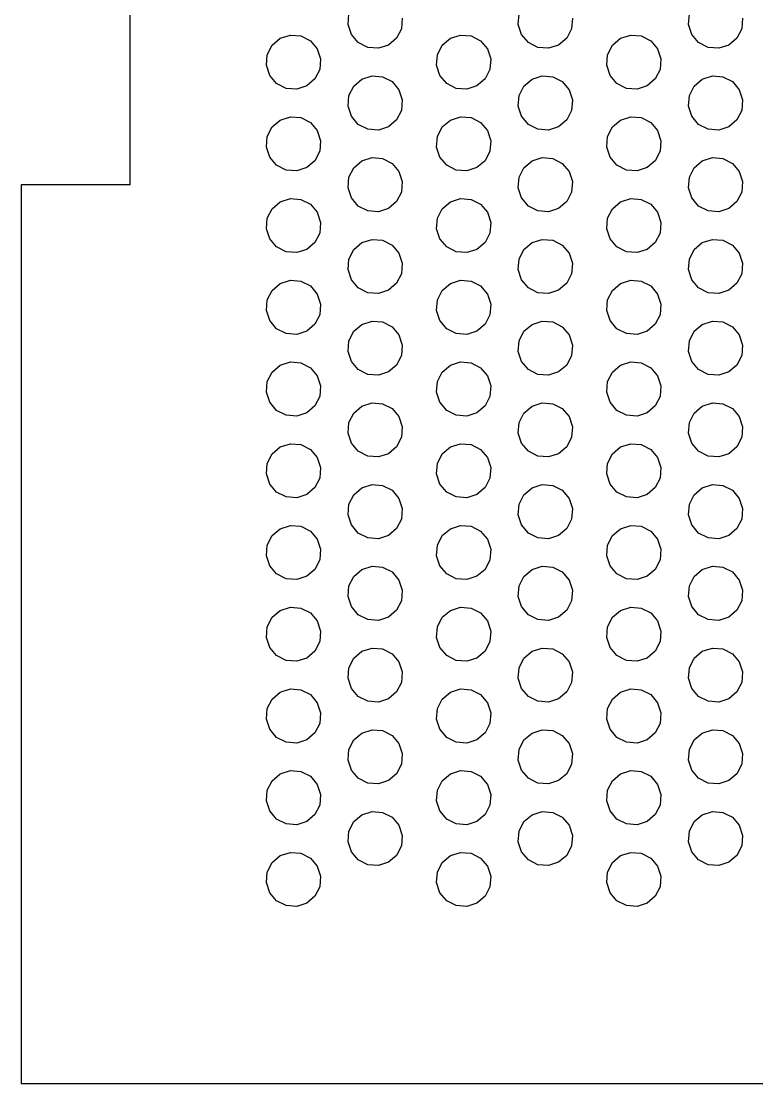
# Model space of a CAD drawing. Header units: metres. Extents: x 50 to 377, y 20 to 300.
# Drawn here: x 272.81 to 299.82, y 32.76 to 71.76 of the extents above; entities that cross this region are included whole.
import ezdxf

# ---------------------------------------------------------------- set-up
doc = ezdxf.new("R2010")
doc.units = ezdxf.units.M

msp = doc.modelspace()

# ---------------------------------------------------------------- linework, layer by layer
at = {"layer": 'Layer0'}
for p, q in [((276.807, 65.763, 0), (276.807, 95.763, 0)), ((284.814, 71.646, 0), (284.845, 72.035, 0)), ((286.8, 71.879, 0), (286.769, 71.49, 0)), ((291.064, 71.646, 0), (291.095, 72.035, 0)), ((293.05, 71.879, 0), (293.019, 71.49, 0)), ((297.314, 71.646, 0), (297.345, 72.035, 0)), ((299.3, 71.879, 0), (299.269, 71.49, 0)), ((284.934, 71.275, 0), (284.814, 71.646, 0)), ((286.769, 71.49, 0), (286.592, 71.143, 0)), ((291.184, 71.275, 0), (291.064, 71.646, 0)), ((293.019, 71.49, 0), (292.842, 71.143, 0)), ((297.434, 71.275, 0), (297.314, 71.646, 0)), ((299.269, 71.49, 0), (299.092, 71.143, 0)), ((282.022, 70.883, 0), (282.319, 71.136, 0)), ((282.319, 71.136, 0), (282.691, 71.256, 0)), ((282.691, 71.256, 0), (283.08, 71.225, 0)), ((283.08, 71.225, 0), (283.427, 71.047, 0)), ((283.427, 71.047, 0), (283.68, 70.75, 0)), ((285.187, 70.978, 0), (284.934, 71.275, 0)), ((286.592, 71.143, 0), (286.295, 70.89, 0)), ((288.272, 70.883, 0), (288.569, 71.136, 0)), ((288.569, 71.136, 0), (288.941, 71.256, 0)), ((288.941, 71.256, 0), (289.33, 71.225, 0)), ((289.33, 71.225, 0), (289.677, 71.047, 0)), ((289.677, 71.047, 0), (289.93, 70.75, 0)), ((291.437, 70.978, 0), (291.184, 71.275, 0)), ((292.842, 71.143, 0), (292.545, 70.89, 0)), ((294.522, 70.883, 0), (294.819, 71.136, 0)), ((294.819, 71.136, 0), (295.191, 71.256, 0)), ((295.191, 71.256, 0), (295.58, 71.225, 0)), ((295.58, 71.225, 0), (295.927, 71.047, 0)), ((295.927, 71.047, 0), (296.18, 70.75, 0)), ((297.687, 70.978, 0), (297.434, 71.275, 0)), ((299.092, 71.143, 0), (298.795, 70.89, 0)), ((281.845, 70.535, 0), (282.022, 70.883, 0)), ((283.68, 70.75, 0), (283.8, 70.379, 0)), ((285.534, 70.8, 0), (285.187, 70.978, 0)), ((285.923, 70.769, 0), (285.534, 70.8, 0)), ((286.295, 70.89, 0), (285.923, 70.769, 0)), ((288.095, 70.535, 0), (288.272, 70.883, 0)), ((289.93, 70.75, 0), (290.05, 70.379, 0)), ((291.784, 70.8, 0), (291.437, 70.978, 0)), ((292.173, 70.769, 0), (291.784, 70.8, 0)), ((292.545, 70.89, 0), (292.173, 70.769, 0)), ((294.345, 70.535, 0), (294.522, 70.883, 0)), ((296.18, 70.75, 0), (296.3, 70.379, 0)), ((298.034, 70.8, 0), (297.687, 70.978, 0)), ((298.423, 70.769, 0), (298.034, 70.8, 0)), ((298.795, 70.89, 0), (298.423, 70.769, 0)), ((281.814, 70.146, 0), (281.845, 70.535, 0)), ((283.8, 70.379, 0), (283.769, 69.99, 0)), ((288.064, 70.146, 0), (288.095, 70.535, 0)), ((290.05, 70.379, 0), (290.019, 69.99, 0)), ((294.314, 70.146, 0), (294.345, 70.535, 0)), ((296.3, 70.379, 0), (296.269, 69.99, 0)), ((281.934, 69.775, 0), (281.814, 70.146, 0)), ((283.769, 69.99, 0), (283.592, 69.643, 0)), ((288.184, 69.775, 0), (288.064, 70.146, 0)), ((290.019, 69.99, 0), (289.842, 69.643, 0)), ((294.434, 69.775, 0), (294.314, 70.146, 0)), ((296.269, 69.99, 0), (296.092, 69.643, 0)), ((282.187, 69.478, 0), (281.934, 69.775, 0)), ((282.534, 69.3, 0), (282.187, 69.478, 0)), ((283.592, 69.643, 0), (283.295, 69.39, 0)), ((285.022, 69.383, 0), (285.319, 69.636, 0)), ((285.319, 69.636, 0), (285.691, 69.756, 0)), ((285.691, 69.756, 0), (286.08, 69.725, 0)), ((286.08, 69.725, 0), (286.427, 69.547, 0)), ((286.427, 69.547, 0), (286.68, 69.25, 0)), ((288.437, 69.478, 0), (288.184, 69.775, 0)), ((288.784, 69.3, 0), (288.437, 69.478, 0)), ((289.842, 69.643, 0), (289.545, 69.39, 0)), ((291.272, 69.383, 0), (291.569, 69.636, 0)), ((291.569, 69.636, 0), (291.941, 69.756, 0)), ((291.941, 69.756, 0), (292.33, 69.725, 0)), ((292.33, 69.725, 0), (292.677, 69.547, 0)), ((292.677, 69.547, 0), (292.93, 69.25, 0)), ((294.687, 69.478, 0), (294.434, 69.775, 0)), ((295.034, 69.3, 0), (294.687, 69.478, 0)), ((296.092, 69.643, 0), (295.795, 69.39, 0)), ((297.522, 69.383, 0), (297.819, 69.636, 0)), ((297.819, 69.636, 0), (298.191, 69.756, 0)), ((298.191, 69.756, 0), (298.58, 69.725, 0)), ((298.58, 69.725, 0), (298.927, 69.547, 0)), ((298.927, 69.547, 0), (299.18, 69.25, 0)), ((282.923, 69.269, 0), (282.534, 69.3, 0)), ((283.295, 69.39, 0), (282.923, 69.269, 0)), ((284.814, 68.646, 0), (284.845, 69.035, 0)), ((284.845, 69.035, 0), (285.022, 69.383, 0)), ((286.68, 69.25, 0), (286.8, 68.879, 0)), ((289.173, 69.269, 0), (288.784, 69.3, 0)), ((289.545, 69.39, 0), (289.173, 69.269, 0)), ((291.064, 68.646, 0), (291.095, 69.035, 0)), ((291.095, 69.035, 0), (291.272, 69.383, 0)), ((292.93, 69.25, 0), (293.05, 68.879, 0)), ((295.423, 69.269, 0), (295.034, 69.3, 0)), ((295.795, 69.39, 0), (295.423, 69.269, 0)), ((297.314, 68.646, 0), (297.345, 69.035, 0)), ((297.345, 69.035, 0), (297.522, 69.383, 0)), ((299.18, 69.25, 0), (299.3, 68.879, 0)), ((284.934, 68.275, 0), (284.814, 68.646, 0)), ((286.8, 68.879, 0), (286.769, 68.49, 0)), ((291.184, 68.275, 0), (291.064, 68.646, 0)), ((293.05, 68.879, 0), (293.019, 68.49, 0)), ((297.434, 68.275, 0), (297.314, 68.646, 0)), ((299.3, 68.879, 0), (299.269, 68.49, 0)), ((282.319, 68.136, 0), (282.691, 68.256, 0)), ((282.691, 68.256, 0), (283.08, 68.225, 0)), ((285.187, 67.978, 0), (284.934, 68.275, 0)), ((286.769, 68.49, 0), (286.592, 68.143, 0)), ((288.569, 68.136, 0), (288.941, 68.256, 0)), ((288.941, 68.256, 0), (289.33, 68.225, 0)), ((291.437, 67.978, 0), (291.184, 68.275, 0)), ((293.019, 68.49, 0), (292.842, 68.143, 0)), ((294.819, 68.136, 0), (295.191, 68.256, 0)), ((295.191, 68.256, 0), (295.58, 68.225, 0)), ((297.687, 67.978, 0), (297.434, 68.275, 0)), ((299.269, 68.49, 0), (299.092, 68.143, 0)), ((281.845, 67.535, 0), (282.022, 67.883, 0)), ((282.022, 67.883, 0), (282.319, 68.136, 0)), ((283.08, 68.225, 0), (283.427, 68.047, 0)), ((283.427, 68.047, 0), (283.68, 67.75, 0)), ((285.534, 67.8, 0), (285.187, 67.978, 0)), ((286.295, 67.89, 0), (285.923, 67.769, 0)), ((286.592, 68.143, 0), (286.295, 67.89, 0)), ((288.095, 67.535, 0), (288.272, 67.883, 0)), ((288.272, 67.883, 0), (288.569, 68.136, 0)), ((289.33, 68.225, 0), (289.677, 68.047, 0)), ((289.677, 68.047, 0), (289.93, 67.75, 0)), ((291.784, 67.8, 0), (291.437, 67.978, 0)), ((292.545, 67.89, 0), (292.173, 67.769, 0)), ((292.842, 68.143, 0), (292.545, 67.89, 0)), ((294.345, 67.535, 0), (294.522, 67.883, 0)), ((294.522, 67.883, 0), (294.819, 68.136, 0)), ((295.58, 68.225, 0), (295.927, 68.047, 0)), ((295.927, 68.047, 0), (296.18, 67.75, 0)), ((298.034, 67.8, 0), (297.687, 67.978, 0)), ((298.795, 67.89, 0), (298.423, 67.769, 0)), ((299.092, 68.143, 0), (298.795, 67.89, 0)), ((281.814, 67.146, 0), (281.845, 67.535, 0)), ((283.68, 67.75, 0), (283.8, 67.379, 0)), ((285.923, 67.769, 0), (285.534, 67.8, 0)), ((288.064, 67.146, 0), (288.095, 67.535, 0)), ((289.93, 67.75, 0), (290.05, 67.379, 0)), ((292.173, 67.769, 0), (291.784, 67.8, 0)), ((294.314, 67.146, 0), (294.345, 67.535, 0)), ((296.18, 67.75, 0), (296.3, 67.379, 0)), ((298.423, 67.769, 0), (298.034, 67.8, 0)), ((281.934, 66.775, 0), (281.814, 67.146, 0)), ((283.8, 67.379, 0), (283.769, 66.99, 0)), ((288.184, 66.775, 0), (288.064, 67.146, 0)), ((290.05, 67.379, 0), (290.019, 66.99, 0)), ((294.434, 66.775, 0), (294.314, 67.146, 0)), ((296.3, 67.379, 0), (296.269, 66.99, 0)), ((282.187, 66.478, 0), (281.934, 66.775, 0)), ((283.769, 66.99, 0), (283.592, 66.643, 0)), ((285.319, 66.636, 0), (285.691, 66.756, 0)), ((285.691, 66.756, 0), (286.08, 66.725, 0)), ((286.08, 66.725, 0), (286.427, 66.547, 0)), ((288.437, 66.478, 0), (288.184, 66.775, 0)), ((290.019, 66.99, 0), (289.842, 66.643, 0)), ((291.569, 66.636, 0), (291.941, 66.756, 0)), ((291.941, 66.756, 0), (292.33, 66.725, 0)), ((292.33, 66.725, 0), (292.677, 66.547, 0)), ((294.687, 66.478, 0), (294.434, 66.775, 0)), ((296.269, 66.99, 0), (296.092, 66.643, 0)), ((297.819, 66.636, 0), (298.191, 66.756, 0)), ((298.191, 66.756, 0), (298.58, 66.725, 0)), ((298.58, 66.725, 0), (298.927, 66.547, 0)), ((282.534, 66.3, 0), (282.187, 66.478, 0)), ((282.923, 66.269, 0), (282.534, 66.3, 0)), ((283.295, 66.39, 0), (282.923, 66.269, 0)), ((283.592, 66.643, 0), (283.295, 66.39, 0)), ((284.845, 66.035, 0), (285.022, 66.383, 0)), ((285.022, 66.383, 0), (285.319, 66.636, 0)), ((286.427, 66.547, 0), (286.68, 66.25, 0)), ((288.784, 66.3, 0), (288.437, 66.478, 0)), ((289.173, 66.269, 0), (288.784, 66.3, 0)), ((289.545, 66.39, 0), (289.173, 66.269, 0)), ((289.842, 66.643, 0), (289.545, 66.39, 0)), ((291.095, 66.035, 0), (291.272, 66.383, 0)), ((291.272, 66.383, 0), (291.569, 66.636, 0)), ((292.677, 66.547, 0), (292.93, 66.25, 0)), ((295.034, 66.3, 0), (294.687, 66.478, 0)), ((295.423, 66.269, 0), (295.034, 66.3, 0)), ((295.795, 66.39, 0), (295.423, 66.269, 0)), ((296.092, 66.643, 0), (295.795, 66.39, 0)), ((297.345, 66.035, 0), (297.522, 66.383, 0)), ((297.522, 66.383, 0), (297.819, 66.636, 0)), ((298.927, 66.547, 0), (299.18, 66.25, 0)), ((284.814, 65.646, 0), (284.845, 66.035, 0)), ((286.68, 66.25, 0), (286.8, 65.879, 0)), ((291.064, 65.646, 0), (291.095, 66.035, 0)), ((292.93, 66.25, 0), (293.05, 65.879, 0)), ((297.314, 65.646, 0), (297.345, 66.035, 0)), ((299.18, 66.25, 0), (299.3, 65.879, 0)), ((272.807, 65.763, 0), (272.807, 32.763, 0)), ((276.807, 65.763, 0), (272.807, 65.763, 0)), ((284.934, 65.275, 0), (284.814, 65.646, 0)), ((286.8, 65.879, 0), (286.769, 65.49, 0)), ((291.184, 65.275, 0), (291.064, 65.646, 0)), ((293.05, 65.879, 0), (293.019, 65.49, 0)), ((297.434, 65.275, 0), (297.314, 65.646, 0)), ((299.3, 65.879, 0), (299.269, 65.49, 0)), ((282.022, 64.883, 0), (282.319, 65.136, 0)), ((282.319, 65.136, 0), (282.691, 65.256, 0)), ((282.691, 65.256, 0), (283.08, 65.225, 0)), ((283.08, 65.225, 0), (283.427, 65.047, 0)), ((285.187, 64.978, 0), (284.934, 65.275, 0)), ((286.592, 65.143, 0), (286.295, 64.89, 0)), ((286.769, 65.49, 0), (286.592, 65.143, 0)), ((288.272, 64.883, 0), (288.569, 65.136, 0)), ((288.569, 65.136, 0), (288.941, 65.256, 0)), ((288.941, 65.256, 0), (289.33, 65.225, 0)), ((289.33, 65.225, 0), (289.677, 65.047, 0)), ((291.437, 64.978, 0), (291.184, 65.275, 0)), ((292.842, 65.143, 0), (292.545, 64.89, 0)), ((293.019, 65.49, 0), (292.842, 65.143, 0)), ((294.522, 64.883, 0), (294.819, 65.136, 0)), ((294.819, 65.136, 0), (295.191, 65.256, 0)), ((295.191, 65.256, 0), (295.58, 65.225, 0)), ((295.58, 65.225, 0), (295.927, 65.047, 0)), ((297.687, 64.978, 0), (297.434, 65.275, 0)), ((299.092, 65.143, 0), (298.795, 64.89, 0)), ((299.269, 65.49, 0), (299.092, 65.143, 0)), ((281.845, 64.535, 0), (282.022, 64.883, 0)), ((283.427, 65.047, 0), (283.68, 64.75, 0)), ((283.68, 64.75, 0), (283.8, 64.379, 0)), ((285.534, 64.8, 0), (285.187, 64.978, 0)), ((285.923, 64.769, 0), (285.534, 64.8, 0)), ((286.295, 64.89, 0), (285.923, 64.769, 0)), ((288.095, 64.535, 0), (288.272, 64.883, 0)), ((289.677, 65.047, 0), (289.93, 64.75, 0)), ((289.93, 64.75, 0), (290.05, 64.379, 0)), ((291.784, 64.8, 0), (291.437, 64.978, 0)), ((292.173, 64.769, 0), (291.784, 64.8, 0)), ((292.545, 64.89, 0), (292.173, 64.769, 0)), ((294.345, 64.535, 0), (294.522, 64.883, 0)), ((295.927, 65.047, 0), (296.18, 64.75, 0)), ((296.18, 64.75, 0), (296.3, 64.379, 0)), ((298.034, 64.8, 0), (297.687, 64.978, 0)), ((298.423, 64.769, 0), (298.034, 64.8, 0)), ((298.795, 64.89, 0), (298.423, 64.769, 0)), ((281.814, 64.146, 0), (281.845, 64.535, 0)), ((283.8, 64.379, 0), (283.769, 63.99, 0)), ((288.064, 64.146, 0), (288.095, 64.535, 0)), ((290.05, 64.379, 0), (290.019, 63.99, 0)), ((294.314, 64.146, 0), (294.345, 64.535, 0)), ((296.3, 64.379, 0), (296.269, 63.99, 0)), ((281.934, 63.775, 0), (281.814, 64.146, 0)), ((283.769, 63.99, 0), (283.592, 63.643, 0)), ((288.184, 63.775, 0), (288.064, 64.146, 0)), ((290.019, 63.99, 0), (289.842, 63.643, 0)), ((294.434, 63.775, 0), (294.314, 64.146, 0)), ((296.269, 63.99, 0), (296.092, 63.643, 0)), ((282.187, 63.478, 0), (281.934, 63.775, 0)), ((283.592, 63.643, 0), (283.295, 63.39, 0)), ((285.022, 63.383, 0), (285.319, 63.636, 0)), ((285.319, 63.636, 0), (285.691, 63.756, 0)), ((285.691, 63.756, 0), (286.08, 63.725, 0)), ((286.08, 63.725, 0), (286.427, 63.547, 0)), ((288.437, 63.478, 0), (288.184, 63.775, 0)), ((289.842, 63.643, 0), (289.545, 63.39, 0)), ((291.272, 63.383, 0), (291.569, 63.636, 0)), ((291.569, 63.636, 0), (291.941, 63.756, 0)), ((291.941, 63.756, 0), (292.33, 63.725, 0)), ((292.33, 63.725, 0), (292.677, 63.547, 0)), ((294.687, 63.478, 0), (294.434, 63.775, 0)), ((296.092, 63.643, 0), (295.795, 63.39, 0)), ((297.522, 63.383, 0), (297.819, 63.636, 0)), ((297.819, 63.636, 0), (298.191, 63.756, 0)), ((298.191, 63.756, 0), (298.58, 63.725, 0)), ((298.58, 63.725, 0), (298.927, 63.547, 0)), ((282.534, 63.3, 0), (282.187, 63.478, 0)), ((282.923, 63.269, 0), (282.534, 63.3, 0)), ((283.295, 63.39, 0), (282.923, 63.269, 0)), ((284.845, 63.035, 0), (285.022, 63.383, 0)), ((286.427, 63.547, 0), (286.68, 63.25, 0)), ((286.68, 63.25, 0), (286.8, 62.879, 0)), ((288.784, 63.3, 0), (288.437, 63.478, 0)), ((289.173, 63.269, 0), (288.784, 63.3, 0)), ((289.545, 63.39, 0), (289.173, 63.269, 0)), ((291.095, 63.035, 0), (291.272, 63.383, 0)), ((292.677, 63.547, 0), (292.93, 63.25, 0)), ((292.93, 63.25, 0), (293.05, 62.879, 0)), ((295.034, 63.3, 0), (294.687, 63.478, 0)), ((295.423, 63.269, 0), (295.034, 63.3, 0)), ((295.795, 63.39, 0), (295.423, 63.269, 0)), ((297.345, 63.035, 0), (297.522, 63.383, 0)), ((298.927, 63.547, 0), (299.18, 63.25, 0)), ((299.18, 63.25, 0), (299.3, 62.879, 0)), ((284.814, 62.646, 0), (284.845, 63.035, 0)), ((286.8, 62.879, 0), (286.769, 62.49, 0)), ((291.064, 62.646, 0), (291.095, 63.035, 0)), ((293.05, 62.879, 0), (293.019, 62.49, 0)), ((297.314, 62.646, 0), (297.345, 63.035, 0)), ((299.3, 62.879, 0), (299.269, 62.49, 0)), ((284.934, 62.275, 0), (284.814, 62.646, 0)), ((286.769, 62.49, 0), (286.592, 62.143, 0)), ((291.184, 62.275, 0), (291.064, 62.646, 0)), ((293.019, 62.49, 0), (292.842, 62.143, 0)), ((297.434, 62.275, 0), (297.314, 62.646, 0)), ((299.269, 62.49, 0), (299.092, 62.143, 0)), ((282.022, 61.883, 0), (282.319, 62.136, 0)), ((282.319, 62.136, 0), (282.691, 62.256, 0)), ((282.691, 62.256, 0), (283.08, 62.225, 0)), ((283.08, 62.225, 0), (283.427, 62.047, 0)), ((283.427, 62.047, 0), (283.68, 61.75, 0)), ((285.187, 61.978, 0), (284.934, 62.275, 0)), ((286.592, 62.143, 0), (286.295, 61.89, 0)), ((288.272, 61.883, 0), (288.569, 62.136, 0)), ((288.569, 62.136, 0), (288.941, 62.256, 0)), ((288.941, 62.256, 0), (289.33, 62.225, 0)), ((289.33, 62.225, 0), (289.677, 62.047, 0)), ((289.677, 62.047, 0), (289.93, 61.75, 0)), ((291.437, 61.978, 0), (291.184, 62.275, 0)), ((292.842, 62.143, 0), (292.545, 61.89, 0)), ((294.522, 61.883, 0), (294.819, 62.136, 0)), ((294.819, 62.136, 0), (295.191, 62.256, 0)), ((295.191, 62.256, 0), (295.58, 62.225, 0)), ((295.58, 62.225, 0), (295.927, 62.047, 0)), ((295.927, 62.047, 0), (296.18, 61.75, 0)), ((297.687, 61.978, 0), (297.434, 62.275, 0)), ((299.092, 62.143, 0), (298.795, 61.89, 0)), ((281.845, 61.535, 0), (282.022, 61.883, 0)), ((283.68, 61.75, 0), (283.8, 61.379, 0)), ((285.534, 61.8, 0), (285.187, 61.978, 0)), ((285.923, 61.769, 0), (285.534, 61.8, 0)), ((286.295, 61.89, 0), (285.923, 61.769, 0)), ((288.095, 61.535, 0), (288.272, 61.883, 0)), ((289.93, 61.75, 0), (290.05, 61.379, 0)), ((291.784, 61.8, 0), (291.437, 61.978, 0)), ((292.173, 61.769, 0), (291.784, 61.8, 0)), ((292.545, 61.89, 0), (292.173, 61.769, 0)), ((294.345, 61.535, 0), (294.522, 61.883, 0)), ((296.18, 61.75, 0), (296.3, 61.379, 0)), ((298.034, 61.8, 0), (297.687, 61.978, 0)), ((298.423, 61.769, 0), (298.034, 61.8, 0)), ((298.795, 61.89, 0), (298.423, 61.769, 0)), ((281.814, 61.146, 0), (281.845, 61.535, 0)), ((283.8, 61.379, 0), (283.769, 60.99, 0)), ((288.064, 61.146, 0), (288.095, 61.535, 0)), ((290.05, 61.379, 0), (290.019, 60.99, 0)), ((294.314, 61.146, 0), (294.345, 61.535, 0)), ((296.3, 61.379, 0), (296.269, 60.99, 0)), ((281.934, 60.775, 0), (281.814, 61.146, 0)), ((283.769, 60.99, 0), (283.592, 60.643, 0)), ((288.184, 60.775, 0), (288.064, 61.146, 0)), ((290.019, 60.99, 0), (289.842, 60.643, 0)), ((294.434, 60.775, 0), (294.314, 61.146, 0)), ((296.269, 60.99, 0), (296.092, 60.643, 0)), ((282.187, 60.478, 0), (281.934, 60.775, 0)), ((282.534, 60.3, 0), (282.187, 60.478, 0)), ((283.592, 60.643, 0), (283.295, 60.39, 0)), ((285.022, 60.383, 0), (285.319, 60.636, 0)), ((285.319, 60.636, 0), (285.691, 60.756, 0)), ((285.691, 60.756, 0), (286.08, 60.725, 0)), ((286.08, 60.725, 0), (286.427, 60.547, 0)), ((286.427, 60.547, 0), (286.68, 60.25, 0)), ((288.437, 60.478, 0), (288.184, 60.775, 0)), ((288.784, 60.3, 0), (288.437, 60.478, 0)), ((289.842, 60.643, 0), (289.545, 60.39, 0)), ((291.272, 60.383, 0), (291.569, 60.636, 0)), ((291.569, 60.636, 0), (291.941, 60.756, 0)), ((291.941, 60.756, 0), (292.33, 60.725, 0)), ((292.33, 60.725, 0), (292.677, 60.547, 0)), ((292.677, 60.547, 0), (292.93, 60.25, 0)), ((294.687, 60.478, 0), (294.434, 60.775, 0)), ((295.034, 60.3, 0), (294.687, 60.478, 0)), ((296.092, 60.643, 0), (295.795, 60.39, 0)), ((297.522, 60.383, 0), (297.819, 60.636, 0)), ((297.819, 60.636, 0), (298.191, 60.756, 0)), ((298.191, 60.756, 0), (298.58, 60.725, 0)), ((298.58, 60.725, 0), (298.927, 60.547, 0)), ((298.927, 60.547, 0), (299.18, 60.25, 0)), ((282.923, 60.269, 0), (282.534, 60.3, 0)), ((283.295, 60.39, 0), (282.923, 60.269, 0)), ((284.845, 60.035, 0), (285.022, 60.383, 0)), ((286.68, 60.25, 0), (286.8, 59.879, 0)), ((289.173, 60.269, 0), (288.784, 60.3, 0)), ((289.545, 60.39, 0), (289.173, 60.269, 0)), ((291.095, 60.035, 0), (291.272, 60.383, 0)), ((292.93, 60.25, 0), (293.05, 59.879, 0)), ((295.423, 60.269, 0), (295.034, 60.3, 0)), ((295.795, 60.39, 0), (295.423, 60.269, 0)), ((297.345, 60.035, 0), (297.522, 60.383, 0)), ((299.18, 60.25, 0), (299.3, 59.879, 0)), ((284.814, 59.646, 0), (284.845, 60.035, 0)), ((286.8, 59.879, 0), (286.769, 59.49, 0)), ((291.064, 59.646, 0), (291.095, 60.035, 0)), ((293.05, 59.879, 0), (293.019, 59.49, 0)), ((297.314, 59.646, 0), (297.345, 60.035, 0)), ((299.3, 59.879, 0), (299.269, 59.49, 0)), ((284.934, 59.275, 0), (284.814, 59.646, 0)), ((286.769, 59.49, 0), (286.592, 59.143, 0)), ((291.184, 59.275, 0), (291.064, 59.646, 0)), ((293.019, 59.49, 0), (292.842, 59.143, 0)), ((297.434, 59.275, 0), (297.314, 59.646, 0)), ((299.269, 59.49, 0), (299.092, 59.143, 0)), ((282.022, 58.883, 0), (282.319, 59.136, 0)), ((282.319, 59.136, 0), (282.691, 59.256, 0)), ((282.691, 59.256, 0), (283.08, 59.225, 0)), ((283.08, 59.225, 0), (283.427, 59.047, 0)), ((283.427, 59.047, 0), (283.68, 58.75, 0)), ((285.187, 58.978, 0), (284.934, 59.275, 0)), ((285.534, 58.8, 0), (285.187, 58.978, 0)), ((286.592, 59.143, 0), (286.295, 58.89, 0)), ((288.272, 58.883, 0), (288.569, 59.136, 0)), ((288.569, 59.136, 0), (288.941, 59.256, 0)), ((288.941, 59.256, 0), (289.33, 59.225, 0)), ((289.33, 59.225, 0), (289.677, 59.047, 0)), ((289.677, 59.047, 0), (289.93, 58.75, 0)), ((291.437, 58.978, 0), (291.184, 59.275, 0)), ((291.784, 58.8, 0), (291.437, 58.978, 0)), ((292.842, 59.143, 0), (292.545, 58.89, 0)), ((294.522, 58.883, 0), (294.819, 59.136, 0)), ((294.819, 59.136, 0), (295.191, 59.256, 0)), ((295.191, 59.256, 0), (295.58, 59.225, 0)), ((295.58, 59.225, 0), (295.927, 59.047, 0)), ((295.927, 59.047, 0), (296.18, 58.75, 0)), ((297.687, 58.978, 0), (297.434, 59.275, 0)), ((298.034, 58.8, 0), (297.687, 58.978, 0)), ((299.092, 59.143, 0), (298.795, 58.89, 0)), ((281.814, 58.146, 0), (281.845, 58.535, 0)), ((281.845, 58.535, 0), (282.022, 58.883, 0)), ((283.68, 58.75, 0), (283.8, 58.379, 0)), ((285.923, 58.769, 0), (285.534, 58.8, 0)), ((286.295, 58.89, 0), (285.923, 58.769, 0)), ((288.064, 58.146, 0), (288.095, 58.535, 0)), ((288.095, 58.535, 0), (288.272, 58.883, 0)), ((289.93, 58.75, 0), (290.05, 58.379, 0)), ((292.173, 58.769, 0), (291.784, 58.8, 0)), ((292.545, 58.89, 0), (292.173, 58.769, 0)), ((294.314, 58.146, 0), (294.345, 58.535, 0)), ((294.345, 58.535, 0), (294.522, 58.883, 0)), ((296.18, 58.75, 0), (296.3, 58.379, 0)), ((298.423, 58.769, 0), (298.034, 58.8, 0)), ((298.795, 58.89, 0), (298.423, 58.769, 0)), ((281.934, 57.775, 0), (281.814, 58.146, 0)), ((283.8, 58.379, 0), (283.769, 57.99, 0)), ((288.184, 57.775, 0), (288.064, 58.146, 0)), ((290.05, 58.379, 0), (290.019, 57.99, 0)), ((294.434, 57.775, 0), (294.314, 58.146, 0)), ((296.3, 58.379, 0), (296.269, 57.99, 0)), ((282.187, 57.478, 0), (281.934, 57.775, 0)), ((283.769, 57.99, 0), (283.592, 57.643, 0)), ((285.319, 57.636, 0), (285.691, 57.756, 0)), ((285.691, 57.756, 0), (286.08, 57.725, 0)), ((286.08, 57.725, 0), (286.427, 57.547, 0)), ((288.437, 57.478, 0), (288.184, 57.775, 0)), ((290.019, 57.99, 0), (289.842, 57.643, 0)), ((291.569, 57.636, 0), (291.941, 57.756, 0)), ((291.941, 57.756, 0), (292.33, 57.725, 0)), ((292.33, 57.725, 0), (292.677, 57.547, 0)), ((294.687, 57.478, 0), (294.434, 57.775, 0)), ((296.269, 57.99, 0), (296.092, 57.643, 0)), ((297.819, 57.636, 0), (298.191, 57.756, 0)), ((298.191, 57.756, 0), (298.58, 57.725, 0)), ((298.58, 57.725, 0), (298.927, 57.547, 0)), ((282.534, 57.3, 0), (282.187, 57.478, 0)), ((283.295, 57.39, 0), (282.923, 57.269, 0)), ((283.592, 57.643, 0), (283.295, 57.39, 0)), ((284.845, 57.035, 0), (285.022, 57.383, 0)), ((285.022, 57.383, 0), (285.319, 57.636, 0)), ((286.427, 57.547, 0), (286.68, 57.25, 0)), ((288.784, 57.3, 0), (288.437, 57.478, 0)), ((289.545, 57.39, 0), (289.173, 57.269, 0)), ((289.842, 57.643, 0), (289.545, 57.39, 0)), ((291.095, 57.035, 0), (291.272, 57.383, 0)), ((291.272, 57.383, 0), (291.569, 57.636, 0)), ((292.677, 57.547, 0), (292.93, 57.25, 0)), ((295.034, 57.3, 0), (294.687, 57.478, 0)), ((295.795, 57.39, 0), (295.423, 57.269, 0)), ((296.092, 57.643, 0), (295.795, 57.39, 0)), ((297.345, 57.035, 0), (297.522, 57.383, 0)), ((297.522, 57.383, 0), (297.819, 57.636, 0)), ((298.927, 57.547, 0), (299.18, 57.25, 0)), ((282.923, 57.269, 0), (282.534, 57.3, 0)), ((284.814, 56.646, 0), (284.845, 57.035, 0)), ((286.68, 57.25, 0), (286.8, 56.879, 0)), ((289.173, 57.269, 0), (288.784, 57.3, 0)), ((291.064, 56.646, 0), (291.095, 57.035, 0)), ((292.93, 57.25, 0), (293.05, 56.879, 0)), ((295.423, 57.269, 0), (295.034, 57.3, 0)), ((297.314, 56.646, 0), (297.345, 57.035, 0)), ((299.18, 57.25, 0), (299.3, 56.879, 0)), ((284.934, 56.275, 0), (284.814, 56.646, 0)), ((286.8, 56.879, 0), (286.769, 56.49, 0)), ((291.184, 56.275, 0), (291.064, 56.646, 0)), ((293.05, 56.879, 0), (293.019, 56.49, 0)), ((297.434, 56.275, 0), (297.314, 56.646, 0)), ((299.3, 56.879, 0), (299.269, 56.49, 0)), ((282.319, 56.136, 0), (282.691, 56.256, 0)), ((282.691, 56.256, 0), (283.08, 56.225, 0)), ((283.08, 56.225, 0), (283.427, 56.047, 0)), ((285.187, 55.978, 0), (284.934, 56.275, 0)), ((286.769, 56.49, 0), (286.592, 56.143, 0)), ((288.569, 56.136, 0), (288.941, 56.256, 0)), ((288.941, 56.256, 0), (289.33, 56.225, 0)), ((289.33, 56.225, 0), (289.677, 56.047, 0)), ((291.437, 55.978, 0), (291.184, 56.275, 0)), ((293.019, 56.49, 0), (292.842, 56.143, 0)), ((294.819, 56.136, 0), (295.191, 56.256, 0)), ((295.191, 56.256, 0), (295.58, 56.225, 0)), ((295.58, 56.225, 0), (295.927, 56.047, 0)), ((297.687, 55.978, 0), (297.434, 56.275, 0)), ((299.269, 56.49, 0), (299.092, 56.143, 0)), ((281.845, 55.535, 0), (282.022, 55.883, 0)), ((282.022, 55.883, 0), (282.319, 56.136, 0)), ((283.427, 56.047, 0), (283.68, 55.75, 0)), ((285.534, 55.8, 0), (285.187, 55.978, 0)), ((285.923, 55.769, 0), (285.534, 55.8, 0)), ((286.295, 55.89, 0), (285.923, 55.769, 0)), ((286.592, 56.143, 0), (286.295, 55.89, 0)), ((288.095, 55.535, 0), (288.272, 55.883, 0)), ((288.272, 55.883, 0), (288.569, 56.136, 0)), ((289.677, 56.047, 0), (289.93, 55.75, 0)), ((291.784, 55.8, 0), (291.437, 55.978, 0)), ((292.173, 55.769, 0), (291.784, 55.8, 0)), ((292.545, 55.89, 0), (292.173, 55.769, 0)), ((292.842, 56.143, 0), (292.545, 55.89, 0)), ((294.345, 55.535, 0), (294.522, 55.883, 0)), ((294.522, 55.883, 0), (294.819, 56.136, 0)), ((295.927, 56.047, 0), (296.18, 55.75, 0)), ((298.034, 55.8, 0), (297.687, 55.978, 0)), ((298.423, 55.769, 0), (298.034, 55.8, 0)), ((298.795, 55.89, 0), (298.423, 55.769, 0)), ((299.092, 56.143, 0), (298.795, 55.89, 0)), ((281.814, 55.146, 0), (281.845, 55.535, 0)), ((283.68, 55.75, 0), (283.8, 55.379, 0)), ((288.064, 55.146, 0), (288.095, 55.535, 0)), ((289.93, 55.75, 0), (290.05, 55.379, 0)), ((294.314, 55.146, 0), (294.345, 55.535, 0)), ((296.18, 55.75, 0), (296.3, 55.379, 0)), ((281.934, 54.775, 0), (281.814, 55.146, 0)), ((283.769, 54.99, 0), (283.592, 54.643, 0)), ((283.8, 55.379, 0), (283.769, 54.99, 0)), ((288.184, 54.775, 0), (288.064, 55.146, 0)), ((290.019, 54.99, 0), (289.842, 54.643, 0)), ((290.05, 55.379, 0), (290.019, 54.99, 0)), ((294.434, 54.775, 0), (294.314, 55.146, 0)), ((296.269, 54.99, 0), (296.092, 54.643, 0)), ((296.3, 55.379, 0), (296.269, 54.99, 0)), ((282.187, 54.478, 0), (281.934, 54.775, 0)), ((283.592, 54.643, 0), (283.295, 54.39, 0)), ((285.022, 54.383, 0), (285.319, 54.636, 0)), ((285.319, 54.636, 0), (285.691, 54.756, 0)), ((285.691, 54.756, 0), (286.08, 54.725, 0)), ((286.08, 54.725, 0), (286.427, 54.547, 0)), ((288.437, 54.478, 0), (288.184, 54.775, 0)), ((289.842, 54.643, 0), (289.545, 54.39, 0)), ((291.272, 54.383, 0), (291.569, 54.636, 0)), ((291.569, 54.636, 0), (291.941, 54.756, 0)), ((291.941, 54.756, 0), (292.33, 54.725, 0)), ((292.33, 54.725, 0), (292.677, 54.547, 0)), ((294.687, 54.478, 0), (294.434, 54.775, 0)), ((296.092, 54.643, 0), (295.795, 54.39, 0)), ((297.522, 54.383, 0), (297.819, 54.636, 0)), ((297.819, 54.636, 0), (298.191, 54.756, 0)), ((298.191, 54.756, 0), (298.58, 54.725, 0)), ((298.58, 54.725, 0), (298.927, 54.547, 0)), ((282.534, 54.3, 0), (282.187, 54.478, 0)), ((282.923, 54.269, 0), (282.534, 54.3, 0)), ((283.295, 54.39, 0), (282.923, 54.269, 0)), ((284.845, 54.035, 0), (285.022, 54.383, 0)), ((286.427, 54.547, 0), (286.68, 54.25, 0)), ((286.68, 54.25, 0), (286.8, 53.879, 0)), ((288.784, 54.3, 0), (288.437, 54.478, 0)), ((289.173, 54.269, 0), (288.784, 54.3, 0)), ((289.545, 54.39, 0), (289.173, 54.269, 0)), ((291.095, 54.035, 0), (291.272, 54.383, 0)), ((292.677, 54.547, 0), (292.93, 54.25, 0)), ((292.93, 54.25, 0), (293.05, 53.879, 0)), ((295.034, 54.3, 0), (294.687, 54.478, 0)), ((295.423, 54.269, 0), (295.034, 54.3, 0)), ((295.795, 54.39, 0), (295.423, 54.269, 0)), ((297.345, 54.035, 0), (297.522, 54.383, 0)), ((298.927, 54.547, 0), (299.18, 54.25, 0)), ((299.18, 54.25, 0), (299.3, 53.879, 0)), ((284.814, 53.646, 0), (284.845, 54.035, 0)), ((286.8, 53.879, 0), (286.769, 53.49, 0)), ((291.064, 53.646, 0), (291.095, 54.035, 0)), ((293.05, 53.879, 0), (293.019, 53.49, 0)), ((297.314, 53.646, 0), (297.345, 54.035, 0)), ((299.3, 53.879, 0), (299.269, 53.49, 0)), ((284.934, 53.275, 0), (284.814, 53.646, 0)), ((286.769, 53.49, 0), (286.592, 53.143, 0)), ((291.184, 53.275, 0), (291.064, 53.646, 0)), ((293.019, 53.49, 0), (292.842, 53.143, 0)), ((297.434, 53.275, 0), (297.314, 53.646, 0)), ((299.269, 53.49, 0), (299.092, 53.143, 0)), ((282.022, 52.883, 0), (282.319, 53.136, 0)), ((282.319, 53.136, 0), (282.691, 53.256, 0)), ((282.691, 53.256, 0), (283.08, 53.225, 0)), ((283.08, 53.225, 0), (283.427, 53.047, 0)), ((283.427, 53.047, 0), (283.68, 52.75, 0)), ((285.187, 52.978, 0), (284.934, 53.275, 0)), ((286.592, 53.143, 0), (286.295, 52.89, 0)), ((288.272, 52.883, 0), (288.569, 53.136, 0)), ((288.569, 53.136, 0), (288.941, 53.256, 0)), ((288.941, 53.256, 0), (289.33, 53.225, 0)), ((289.33, 53.225, 0), (289.677, 53.047, 0)), ((289.677, 53.047, 0), (289.93, 52.75, 0)), ((291.437, 52.978, 0), (291.184, 53.275, 0)), ((292.842, 53.143, 0), (292.545, 52.89, 0)), ((294.522, 52.883, 0), (294.819, 53.136, 0)), ((294.819, 53.136, 0), (295.191, 53.256, 0)), ((295.191, 53.256, 0), (295.58, 53.225, 0)), ((295.58, 53.225, 0), (295.927, 53.047, 0)), ((295.927, 53.047, 0), (296.18, 52.75, 0)), ((297.687, 52.978, 0), (297.434, 53.275, 0)), ((299.092, 53.143, 0), (298.795, 52.89, 0)), ((281.845, 52.535, 0), (282.022, 52.883, 0)), ((283.68, 52.75, 0), (283.8, 52.379, 0)), ((285.534, 52.8, 0), (285.187, 52.978, 0)), ((285.923, 52.769, 0), (285.534, 52.8, 0)), ((286.295, 52.89, 0), (285.923, 52.769, 0)), ((288.095, 52.535, 0), (288.272, 52.883, 0)), ((289.93, 52.75, 0), (290.05, 52.379, 0)), ((291.784, 52.8, 0), (291.437, 52.978, 0)), ((292.173, 52.769, 0), (291.784, 52.8, 0)), ((292.545, 52.89, 0), (292.173, 52.769, 0)), ((294.345, 52.535, 0), (294.522, 52.883, 0)), ((296.18, 52.75, 0), (296.3, 52.379, 0)), ((298.034, 52.8, 0), (297.687, 52.978, 0)), ((298.423, 52.769, 0), (298.034, 52.8, 0)), ((298.795, 52.89, 0), (298.423, 52.769, 0)), ((281.814, 52.146, 0), (281.845, 52.535, 0)), ((283.8, 52.379, 0), (283.769, 51.99, 0)), ((288.064, 52.146, 0), (288.095, 52.535, 0)), ((290.05, 52.379, 0), (290.019, 51.99, 0)), ((294.314, 52.146, 0), (294.345, 52.535, 0)), ((296.3, 52.379, 0), (296.269, 51.99, 0)), ((281.934, 51.775, 0), (281.814, 52.146, 0)), ((283.769, 51.99, 0), (283.592, 51.643, 0)), ((288.184, 51.775, 0), (288.064, 52.146, 0)), ((290.019, 51.99, 0), (289.842, 51.643, 0)), ((294.434, 51.775, 0), (294.314, 52.146, 0)), ((296.269, 51.99, 0), (296.092, 51.643, 0)), ((282.187, 51.478, 0), (281.934, 51.775, 0)), ((283.592, 51.643, 0), (283.295, 51.39, 0)), ((285.022, 51.383, 0), (285.319, 51.636, 0)), ((285.319, 51.636, 0), (285.691, 51.756, 0)), ((285.691, 51.756, 0), (286.08, 51.725, 0)), ((286.08, 51.725, 0), (286.427, 51.547, 0)), ((286.427, 51.547, 0), (286.68, 51.25, 0)), ((288.437, 51.478, 0), (288.184, 51.775, 0)), ((289.842, 51.643, 0), (289.545, 51.39, 0)), ((291.272, 51.383, 0), (291.569, 51.636, 0)), ((291.569, 51.636, 0), (291.941, 51.756, 0)), ((291.941, 51.756, 0), (292.33, 51.725, 0)), ((292.33, 51.725, 0), (292.677, 51.547, 0)), ((292.677, 51.547, 0), (292.93, 51.25, 0)), ((294.687, 51.478, 0), (294.434, 51.775, 0)), ((296.092, 51.643, 0), (295.795, 51.39, 0)), ((297.522, 51.383, 0), (297.819, 51.636, 0)), ((297.819, 51.636, 0), (298.191, 51.756, 0)), ((298.191, 51.756, 0), (298.58, 51.725, 0)), ((298.58, 51.725, 0), (298.927, 51.547, 0)), ((298.927, 51.547, 0), (299.18, 51.25, 0)), ((282.534, 51.3, 0), (282.187, 51.478, 0)), ((282.923, 51.269, 0), (282.534, 51.3, 0)), ((283.295, 51.39, 0), (282.923, 51.269, 0)), ((284.845, 51.035, 0), (285.022, 51.383, 0)), ((286.68, 51.25, 0), (286.8, 50.879, 0)), ((288.784, 51.3, 0), (288.437, 51.478, 0)), ((289.173, 51.269, 0), (288.784, 51.3, 0)), ((289.545, 51.39, 0), (289.173, 51.269, 0)), ((291.095, 51.035, 0), (291.272, 51.383, 0)), ((292.93, 51.25, 0), (293.05, 50.879, 0)), ((295.034, 51.3, 0), (294.687, 51.478, 0)), ((295.423, 51.269, 0), (295.034, 51.3, 0)), ((295.795, 51.39, 0), (295.423, 51.269, 0)), ((297.345, 51.035, 0), (297.522, 51.383, 0)), ((299.18, 51.25, 0), (299.3, 50.879, 0)), ((284.814, 50.646, 0), (284.845, 51.035, 0)), ((286.8, 50.879, 0), (286.769, 50.49, 0)), ((291.064, 50.646, 0), (291.095, 51.035, 0)), ((293.05, 50.879, 0), (293.019, 50.49, 0)), ((297.314, 50.646, 0), (297.345, 51.035, 0)), ((299.3, 50.879, 0), (299.269, 50.49, 0)), ((284.934, 50.275, 0), (284.814, 50.646, 0)), ((286.769, 50.49, 0), (286.592, 50.143, 0)), ((291.184, 50.275, 0), (291.064, 50.646, 0)), ((293.019, 50.49, 0), (292.842, 50.143, 0)), ((297.434, 50.275, 0), (297.314, 50.646, 0)), ((299.269, 50.49, 0), (299.092, 50.143, 0)), ((282.022, 49.883, 0), (282.319, 50.136, 0)), ((282.319, 50.136, 0), (282.691, 50.256, 0)), ((282.691, 50.256, 0), (283.08, 50.225, 0)), ((283.08, 50.225, 0), (283.427, 50.047, 0)), ((283.427, 50.047, 0), (283.68, 49.75, 0)), ((285.187, 49.978, 0), (284.934, 50.275, 0)), ((285.534, 49.8, 0), (285.187, 49.978, 0)), ((286.592, 50.143, 0), (286.295, 49.89, 0)), ((288.272, 49.883, 0), (288.569, 50.136, 0)), ((288.569, 50.136, 0), (288.941, 50.256, 0)), ((288.941, 50.256, 0), (289.33, 50.225, 0)), ((289.33, 50.225, 0), (289.677, 50.047, 0)), ((289.677, 50.047, 0), (289.93, 49.75, 0)), ((291.437, 49.978, 0), (291.184, 50.275, 0)), ((291.784, 49.8, 0), (291.437, 49.978, 0)), ((292.842, 50.143, 0), (292.545, 49.89, 0)), ((294.522, 49.883, 0), (294.819, 50.136, 0)), ((294.819, 50.136, 0), (295.191, 50.256, 0)), ((295.191, 50.256, 0), (295.58, 50.225, 0)), ((295.58, 50.225, 0), (295.927, 50.047, 0)), ((295.927, 50.047, 0), (296.18, 49.75, 0)), ((297.687, 49.978, 0), (297.434, 50.275, 0)), ((298.034, 49.8, 0), (297.687, 49.978, 0)), ((299.092, 50.143, 0), (298.795, 49.89, 0)), ((281.814, 49.146, 0), (281.845, 49.535, 0)), ((281.845, 49.535, 0), (282.022, 49.883, 0)), ((283.68, 49.75, 0), (283.8, 49.379, 0)), ((285.923, 49.769, 0), (285.534, 49.8, 0)), ((286.295, 49.89, 0), (285.923, 49.769, 0)), ((288.064, 49.146, 0), (288.095, 49.535, 0)), ((288.095, 49.535, 0), (288.272, 49.883, 0)), ((289.93, 49.75, 0), (290.05, 49.379, 0)), ((292.173, 49.769, 0), (291.784, 49.8, 0)), ((292.545, 49.89, 0), (292.173, 49.769, 0)), ((294.314, 49.146, 0), (294.345, 49.535, 0)), ((294.345, 49.535, 0), (294.522, 49.883, 0)), ((296.18, 49.75, 0), (296.3, 49.379, 0)), ((298.423, 49.769, 0), (298.034, 49.8, 0)), ((298.795, 49.89, 0), (298.423, 49.769, 0)), ((281.934, 48.775, 0), (281.814, 49.146, 0)), ((283.8, 49.379, 0), (283.769, 48.99, 0)), ((288.184, 48.775, 0), (288.064, 49.146, 0)), ((290.05, 49.379, 0), (290.019, 48.99, 0)), ((294.434, 48.775, 0), (294.314, 49.146, 0)), ((296.3, 49.379, 0), (296.269, 48.99, 0)), ((282.187, 48.478, 0), (281.934, 48.775, 0)), ((283.769, 48.99, 0), (283.592, 48.643, 0)), ((285.319, 48.636, 0), (285.691, 48.756, 0)), ((285.691, 48.756, 0), (286.08, 48.725, 0)), ((288.437, 48.478, 0), (288.184, 48.775, 0)), ((290.019, 48.99, 0), (289.842, 48.643, 0)), ((291.569, 48.636, 0), (291.941, 48.756, 0)), ((291.941, 48.756, 0), (292.33, 48.725, 0)), ((294.687, 48.478, 0), (294.434, 48.775, 0)), ((296.269, 48.99, 0), (296.092, 48.643, 0)), ((297.819, 48.636, 0), (298.191, 48.756, 0)), ((298.191, 48.756, 0), (298.58, 48.725, 0)), ((282.534, 48.3, 0), (282.187, 48.478, 0)), ((283.295, 48.39, 0), (282.923, 48.269, 0)), ((283.592, 48.643, 0), (283.295, 48.39, 0)), ((284.845, 48.035, 0), (285.022, 48.383, 0)), ((285.022, 48.383, 0), (285.319, 48.636, 0)), ((286.08, 48.725, 0), (286.427, 48.547, 0)), ((286.427, 48.547, 0), (286.68, 48.25, 0)), ((288.784, 48.3, 0), (288.437, 48.478, 0)), ((289.545, 48.39, 0), (289.173, 48.269, 0)), ((289.842, 48.643, 0), (289.545, 48.39, 0)), ((291.095, 48.035, 0), (291.272, 48.383, 0)), ((291.272, 48.383, 0), (291.569, 48.636, 0)), ((292.33, 48.725, 0), (292.677, 48.547, 0)), ((292.677, 48.547, 0), (292.93, 48.25, 0)), ((295.034, 48.3, 0), (294.687, 48.478, 0)), ((295.795, 48.39, 0), (295.423, 48.269, 0)), ((296.092, 48.643, 0), (295.795, 48.39, 0)), ((297.345, 48.035, 0), (297.522, 48.383, 0)), ((297.522, 48.383, 0), (297.819, 48.636, 0)), ((298.58, 48.725, 0), (298.927, 48.547, 0)), ((298.927, 48.547, 0), (299.18, 48.25, 0)), ((282.923, 48.269, 0), (282.534, 48.3, 0)), ((284.814, 47.646, 0), (284.845, 48.035, 0)), ((286.68, 48.25, 0), (286.8, 47.879, 0)), ((289.173, 48.269, 0), (288.784, 48.3, 0)), ((291.064, 47.646, 0), (291.095, 48.035, 0)), ((292.93, 48.25, 0), (293.05, 47.879, 0)), ((295.423, 48.269, 0), (295.034, 48.3, 0)), ((297.314, 47.646, 0), (297.345, 48.035, 0)), ((299.18, 48.25, 0), (299.3, 47.879, 0)), ((284.934, 47.275, 0), (284.814, 47.646, 0)), ((286.8, 47.879, 0), (286.769, 47.49, 0)), ((291.184, 47.275, 0), (291.064, 47.646, 0)), ((293.05, 47.879, 0), (293.019, 47.49, 0)), ((297.434, 47.275, 0), (297.314, 47.646, 0)), ((299.3, 47.879, 0), (299.269, 47.49, 0)), ((282.319, 47.136, 0), (282.691, 47.256, 0)), ((282.691, 47.256, 0), (283.08, 47.225, 0)), ((283.08, 47.225, 0), (283.427, 47.047, 0)), ((285.187, 46.978, 0), (284.934, 47.275, 0)), ((286.769, 47.49, 0), (286.592, 47.143, 0)), ((288.569, 47.136, 0), (288.941, 47.256, 0)), ((288.941, 47.256, 0), (289.33, 47.225, 0)), ((289.33, 47.225, 0), (289.677, 47.047, 0)), ((291.437, 46.978, 0), (291.184, 47.275, 0)), ((293.019, 47.49, 0), (292.842, 47.143, 0)), ((294.819, 47.136, 0), (295.191, 47.256, 0)), ((295.191, 47.256, 0), (295.58, 47.225, 0)), ((295.58, 47.225, 0), (295.927, 47.047, 0)), ((297.687, 46.978, 0), (297.434, 47.275, 0)), ((299.269, 47.49, 0), (299.092, 47.143, 0)), ((281.845, 46.535, 0), (282.022, 46.883, 0)), ((282.022, 46.883, 0), (282.319, 47.136, 0)), ((283.427, 47.047, 0), (283.68, 46.75, 0)), ((285.534, 46.8, 0), (285.187, 46.978, 0)), ((285.923, 46.769, 0), (285.534, 46.8, 0)), ((286.295, 46.89, 0), (285.923, 46.769, 0)), ((286.592, 47.143, 0), (286.295, 46.89, 0)), ((288.095, 46.535, 0), (288.272, 46.883, 0)), ((288.272, 46.883, 0), (288.569, 47.136, 0)), ((289.677, 47.047, 0), (289.93, 46.75, 0)), ((291.784, 46.8, 0), (291.437, 46.978, 0)), ((292.173, 46.769, 0), (291.784, 46.8, 0)), ((292.545, 46.89, 0), (292.173, 46.769, 0)), ((292.842, 47.143, 0), (292.545, 46.89, 0)), ((294.345, 46.535, 0), (294.522, 46.883, 0)), ((294.522, 46.883, 0), (294.819, 47.136, 0)), ((295.927, 47.047, 0), (296.18, 46.75, 0)), ((298.034, 46.8, 0), (297.687, 46.978, 0)), ((298.423, 46.769, 0), (298.034, 46.8, 0)), ((298.795, 46.89, 0), (298.423, 46.769, 0)), ((299.092, 47.143, 0), (298.795, 46.89, 0)), ((281.814, 46.146, 0), (281.845, 46.535, 0)), ((283.68, 46.75, 0), (283.8, 46.379, 0)), ((288.064, 46.146, 0), (288.095, 46.535, 0)), ((289.93, 46.75, 0), (290.05, 46.379, 0)), ((294.314, 46.146, 0), (294.345, 46.535, 0)), ((296.18, 46.75, 0), (296.3, 46.379, 0)), ((281.934, 45.775, 0), (281.814, 46.146, 0)), ((283.8, 46.379, 0), (283.769, 45.99, 0)), ((288.184, 45.775, 0), (288.064, 46.146, 0)), ((290.05, 46.379, 0), (290.019, 45.99, 0)), ((294.434, 45.775, 0), (294.314, 46.146, 0)), ((296.3, 46.379, 0), (296.269, 45.99, 0)), ((282.187, 45.478, 0), (281.934, 45.775, 0)), ((283.592, 45.643, 0), (283.295, 45.39, 0)), ((283.769, 45.99, 0), (283.592, 45.643, 0)), ((285.022, 45.383, 0), (285.319, 45.636, 0)), ((285.319, 45.636, 0), (285.691, 45.756, 0)), ((285.691, 45.756, 0), (286.08, 45.725, 0)), ((286.08, 45.725, 0), (286.427, 45.547, 0)), ((288.437, 45.478, 0), (288.184, 45.775, 0)), ((289.842, 45.643, 0), (289.545, 45.39, 0)), ((290.019, 45.99, 0), (289.842, 45.643, 0)), ((291.272, 45.383, 0), (291.569, 45.636, 0)), ((291.569, 45.636, 0), (291.941, 45.756, 0)), ((291.941, 45.756, 0), (292.33, 45.725, 0)), ((292.33, 45.725, 0), (292.677, 45.547, 0)), ((294.687, 45.478, 0), (294.434, 45.775, 0)), ((296.092, 45.643, 0), (295.795, 45.39, 0)), ((296.269, 45.99, 0), (296.092, 45.643, 0)), ((297.522, 45.383, 0), (297.819, 45.636, 0)), ((297.819, 45.636, 0), (298.191, 45.756, 0)), ((298.191, 45.756, 0), (298.58, 45.725, 0)), ((298.58, 45.725, 0), (298.927, 45.547, 0)), ((282.534, 45.3, 0), (282.187, 45.478, 0)), ((282.923, 45.269, 0), (282.534, 45.3, 0)), ((283.295, 45.39, 0), (282.923, 45.269, 0)), ((284.845, 45.035, 0), (285.022, 45.383, 0)), ((286.427, 45.547, 0), (286.68, 45.25, 0)), ((286.68, 45.25, 0), (286.8, 44.879, 0)), ((288.784, 45.3, 0), (288.437, 45.478, 0)), ((289.173, 45.269, 0), (288.784, 45.3, 0)), ((289.545, 45.39, 0), (289.173, 45.269, 0)), ((291.095, 45.035, 0), (291.272, 45.383, 0)), ((292.677, 45.547, 0), (292.93, 45.25, 0)), ((292.93, 45.25, 0), (293.05, 44.879, 0)), ((295.034, 45.3, 0), (294.687, 45.478, 0)), ((295.423, 45.269, 0), (295.034, 45.3, 0)), ((295.795, 45.39, 0), (295.423, 45.269, 0)), ((297.345, 45.035, 0), (297.522, 45.383, 0)), ((298.927, 45.547, 0), (299.18, 45.25, 0)), ((299.18, 45.25, 0), (299.3, 44.879, 0)), ((284.814, 44.646, 0), (284.845, 45.035, 0)), ((286.8, 44.879, 0), (286.769, 44.49, 0)), ((291.064, 44.646, 0), (291.095, 45.035, 0)), ((293.05, 44.879, 0), (293.019, 44.49, 0)), ((297.314, 44.646, 0), (297.345, 45.035, 0)), ((299.3, 44.879, 0), (299.269, 44.49, 0)), ((284.934, 44.275, 0), (284.814, 44.646, 0)), ((286.769, 44.49, 0), (286.592, 44.143, 0)), ((291.184, 44.275, 0), (291.064, 44.646, 0)), ((293.019, 44.49, 0), (292.842, 44.143, 0)), ((297.434, 44.275, 0), (297.314, 44.646, 0)), ((299.269, 44.49, 0), (299.092, 44.143, 0)), ((282.022, 43.883, 0), (282.319, 44.136, 0)), ((282.319, 44.136, 0), (282.691, 44.256, 0)), ((282.691, 44.256, 0), (283.08, 44.225, 0)), ((283.08, 44.225, 0), (283.427, 44.047, 0)), ((285.187, 43.978, 0), (284.934, 44.275, 0)), ((286.592, 44.143, 0), (286.295, 43.89, 0)), ((288.272, 43.883, 0), (288.569, 44.136, 0)), ((288.569, 44.136, 0), (288.941, 44.256, 0)), ((288.941, 44.256, 0), (289.33, 44.225, 0)), ((289.33, 44.225, 0), (289.677, 44.047, 0)), ((291.437, 43.978, 0), (291.184, 44.275, 0)), ((292.842, 44.143, 0), (292.545, 43.89, 0)), ((294.522, 43.883, 0), (294.819, 44.136, 0)), ((294.819, 44.136, 0), (295.191, 44.256, 0)), ((295.191, 44.256, 0), (295.58, 44.225, 0)), ((295.58, 44.225, 0), (295.927, 44.047, 0)), ((297.687, 43.978, 0), (297.434, 44.275, 0)), ((299.092, 44.143, 0), (298.795, 43.89, 0)), ((281.845, 43.535, 0), (282.022, 43.883, 0)), ((283.427, 44.047, 0), (283.68, 43.75, 0)), ((283.68, 43.75, 0), (283.8, 43.379, 0)), ((285.534, 43.8, 0), (285.187, 43.978, 0)), ((285.923, 43.769, 0), (285.534, 43.8, 0)), ((286.295, 43.89, 0), (285.923, 43.769, 0)), ((288.095, 43.535, 0), (288.272, 43.883, 0)), ((289.677, 44.047, 0), (289.93, 43.75, 0)), ((289.93, 43.75, 0), (290.05, 43.379, 0)), ((291.784, 43.8, 0), (291.437, 43.978, 0)), ((292.173, 43.769, 0), (291.784, 43.8, 0)), ((292.545, 43.89, 0), (292.173, 43.769, 0)), ((294.345, 43.535, 0), (294.522, 43.883, 0)), ((295.927, 44.047, 0), (296.18, 43.75, 0)), ((296.18, 43.75, 0), (296.3, 43.379, 0)), ((298.034, 43.8, 0), (297.687, 43.978, 0)), ((298.423, 43.769, 0), (298.034, 43.8, 0)), ((298.795, 43.89, 0), (298.423, 43.769, 0)), ((281.814, 43.146, 0), (281.845, 43.535, 0)), ((283.8, 43.379, 0), (283.769, 42.99, 0)), ((288.064, 43.146, 0), (288.095, 43.535, 0)), ((290.05, 43.379, 0), (290.019, 42.99, 0)), ((294.314, 43.146, 0), (294.345, 43.535, 0)), ((296.3, 43.379, 0), (296.269, 42.99, 0)), ((281.934, 42.775, 0), (281.814, 43.146, 0)), ((283.769, 42.99, 0), (283.592, 42.643, 0)), ((288.184, 42.775, 0), (288.064, 43.146, 0)), ((290.019, 42.99, 0), (289.842, 42.643, 0)), ((294.434, 42.775, 0), (294.314, 43.146, 0)), ((296.269, 42.99, 0), (296.092, 42.643, 0)), ((282.187, 42.478, 0), (281.934, 42.775, 0)), ((283.592, 42.643, 0), (283.295, 42.39, 0)), ((285.022, 42.383, 0), (285.319, 42.636, 0)), ((285.319, 42.636, 0), (285.691, 42.756, 0)), ((285.691, 42.756, 0), (286.08, 42.725, 0)), ((286.08, 42.725, 0), (286.427, 42.547, 0)), ((286.427, 42.547, 0), (286.68, 42.25, 0)), ((288.437, 42.478, 0), (288.184, 42.775, 0)), ((289.842, 42.643, 0), (289.545, 42.39, 0)), ((291.272, 42.383, 0), (291.569, 42.636, 0)), ((291.569, 42.636, 0), (291.941, 42.756, 0)), ((291.941, 42.756, 0), (292.33, 42.725, 0)), ((292.33, 42.725, 0), (292.677, 42.547, 0)), ((292.677, 42.547, 0), (292.93, 42.25, 0)), ((294.687, 42.478, 0), (294.434, 42.775, 0)), ((296.092, 42.643, 0), (295.795, 42.39, 0)), ((297.522, 42.383, 0), (297.819, 42.636, 0)), ((297.819, 42.636, 0), (298.191, 42.756, 0)), ((298.191, 42.756, 0), (298.58, 42.725, 0)), ((298.58, 42.725, 0), (298.927, 42.547, 0)), ((298.927, 42.547, 0), (299.18, 42.25, 0)), ((282.534, 42.3, 0), (282.187, 42.478, 0)), ((282.923, 42.269, 0), (282.534, 42.3, 0)), ((283.295, 42.39, 0), (282.923, 42.269, 0)), ((284.845, 42.035, 0), (285.022, 42.383, 0)), ((286.68, 42.25, 0), (286.8, 41.879, 0)), ((288.784, 42.3, 0), (288.437, 42.478, 0)), ((289.173, 42.269, 0), (288.784, 42.3, 0)), ((289.545, 42.39, 0), (289.173, 42.269, 0)), ((291.095, 42.035, 0), (291.272, 42.383, 0)), ((292.93, 42.25, 0), (293.05, 41.879, 0)), ((295.034, 42.3, 0), (294.687, 42.478, 0)), ((295.423, 42.269, 0), (295.034, 42.3, 0)), ((295.795, 42.39, 0), (295.423, 42.269, 0)), ((297.345, 42.035, 0), (297.522, 42.383, 0)), ((299.18, 42.25, 0), (299.3, 41.879, 0)), ((284.814, 41.646, 0), (284.845, 42.035, 0)), ((286.8, 41.879, 0), (286.769, 41.49, 0)), ((291.064, 41.646, 0), (291.095, 42.035, 0)), ((293.05, 41.879, 0), (293.019, 41.49, 0)), ((297.314, 41.646, 0), (297.345, 42.035, 0)), ((299.3, 41.879, 0), (299.269, 41.49, 0)), ((284.934, 41.275, 0), (284.814, 41.646, 0)), ((286.769, 41.49, 0), (286.592, 41.143, 0)), ((291.184, 41.275, 0), (291.064, 41.646, 0)), ((293.019, 41.49, 0), (292.842, 41.143, 0)), ((297.434, 41.275, 0), (297.314, 41.646, 0)), ((299.269, 41.49, 0), (299.092, 41.143, 0)), ((282.022, 40.883, 0), (282.319, 41.136, 0)), ((282.319, 41.136, 0), (282.691, 41.256, 0)), ((282.691, 41.256, 0), (283.08, 41.225, 0)), ((283.08, 41.225, 0), (283.427, 41.047, 0)), ((283.427, 41.047, 0), (283.68, 40.75, 0)), ((285.187, 40.978, 0), (284.934, 41.275, 0)), ((285.534, 40.8, 0), (285.187, 40.978, 0)), ((286.592, 41.143, 0), (286.295, 40.89, 0)), ((288.272, 40.883, 0), (288.569, 41.136, 0)), ((288.569, 41.136, 0), (288.941, 41.256, 0)), ((288.941, 41.256, 0), (289.33, 41.225, 0)), ((289.33, 41.225, 0), (289.677, 41.047, 0)), ((289.677, 41.047, 0), (289.93, 40.75, 0)), ((291.437, 40.978, 0), (291.184, 41.275, 0)), ((291.784, 40.8, 0), (291.437, 40.978, 0)), ((292.842, 41.143, 0), (292.545, 40.89, 0)), ((294.522, 40.883, 0), (294.819, 41.136, 0)), ((294.819, 41.136, 0), (295.191, 41.256, 0)), ((295.191, 41.256, 0), (295.58, 41.225, 0)), ((295.58, 41.225, 0), (295.927, 41.047, 0)), ((295.927, 41.047, 0), (296.18, 40.75, 0)), ((297.687, 40.978, 0), (297.434, 41.275, 0)), ((298.034, 40.8, 0), (297.687, 40.978, 0)), ((299.092, 41.143, 0), (298.795, 40.89, 0)), ((281.845, 40.535, 0), (282.022, 40.883, 0)), ((283.68, 40.75, 0), (283.8, 40.379, 0)), ((285.923, 40.769, 0), (285.534, 40.8, 0)), ((286.295, 40.89, 0), (285.923, 40.769, 0)), ((288.095, 40.535, 0), (288.272, 40.883, 0)), ((289.93, 40.75, 0), (290.05, 40.379, 0)), ((292.173, 40.769, 0), (291.784, 40.8, 0)), ((292.545, 40.89, 0), (292.173, 40.769, 0)), ((294.345, 40.535, 0), (294.522, 40.883, 0)), ((296.18, 40.75, 0), (296.3, 40.379, 0)), ((298.423, 40.769, 0), (298.034, 40.8, 0)), ((298.795, 40.89, 0), (298.423, 40.769, 0)), ((281.814, 40.146, 0), (281.845, 40.535, 0)), ((283.8, 40.379, 0), (283.769, 39.99, 0)), ((288.064, 40.146, 0), (288.095, 40.535, 0)), ((290.05, 40.379, 0), (290.019, 39.99, 0)), ((294.314, 40.146, 0), (294.345, 40.535, 0)), ((296.3, 40.379, 0), (296.269, 39.99, 0)), ((281.934, 39.775, 0), (281.814, 40.146, 0)), ((283.769, 39.99, 0), (283.592, 39.643, 0)), ((288.184, 39.775, 0), (288.064, 40.146, 0)), ((290.019, 39.99, 0), (289.842, 39.643, 0)), ((294.434, 39.775, 0), (294.314, 40.146, 0)), ((296.269, 39.99, 0), (296.092, 39.643, 0)), ((282.187, 39.478, 0), (281.934, 39.775, 0)), ((282.534, 39.3, 0), (282.187, 39.478, 0)), ((283.592, 39.643, 0), (283.295, 39.39, 0)), ((288.437, 39.478, 0), (288.184, 39.775, 0)), ((288.784, 39.3, 0), (288.437, 39.478, 0)), ((289.842, 39.643, 0), (289.545, 39.39, 0)), ((294.687, 39.478, 0), (294.434, 39.775, 0)), ((295.034, 39.3, 0), (294.687, 39.478, 0)), ((296.092, 39.643, 0), (295.795, 39.39, 0)), ((282.923, 39.269, 0), (282.534, 39.3, 0)), ((283.295, 39.39, 0), (282.923, 39.269, 0)), ((289.173, 39.269, 0), (288.784, 39.3, 0)), ((289.545, 39.39, 0), (289.173, 39.269, 0)), ((295.423, 39.269, 0), (295.034, 39.3, 0)), ((295.795, 39.39, 0), (295.423, 39.269, 0)), ((376.807, 32.763, 0), (272.807, 32.763, 0))]:
    msp.add_line(p, q, dxfattribs=at)

doc.saveas('drawing.dxf')
